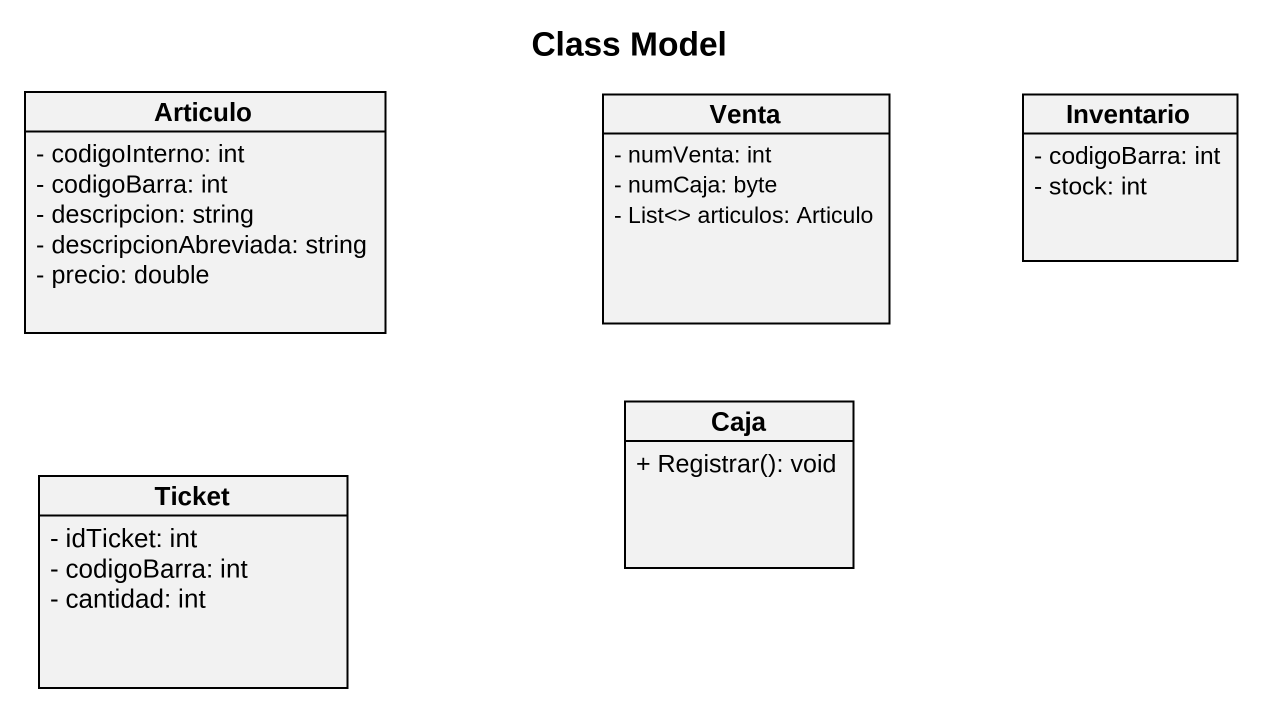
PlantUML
@startuml
title Class Model
hide circle
hide empty members
skinparam classAttributeIconSize 0
class Articulo {
  - codigoInterno: int
  - codigoBarra: int
  - descripcion: string
  - descripcionAbreviada: string
  - precio: double
}
class Venta {
  - numVenta: int
  - numCaja: byte
  - List<> articulos: Articulo
}
class Inventario {
  - codigoBarra: int
  - stock: int
}
class Caja {
  + Registrar(): void
}
class Ticket {
  - idTicket: int
  - codigoBarra: int
  - cantidad: int
}
@enduml
